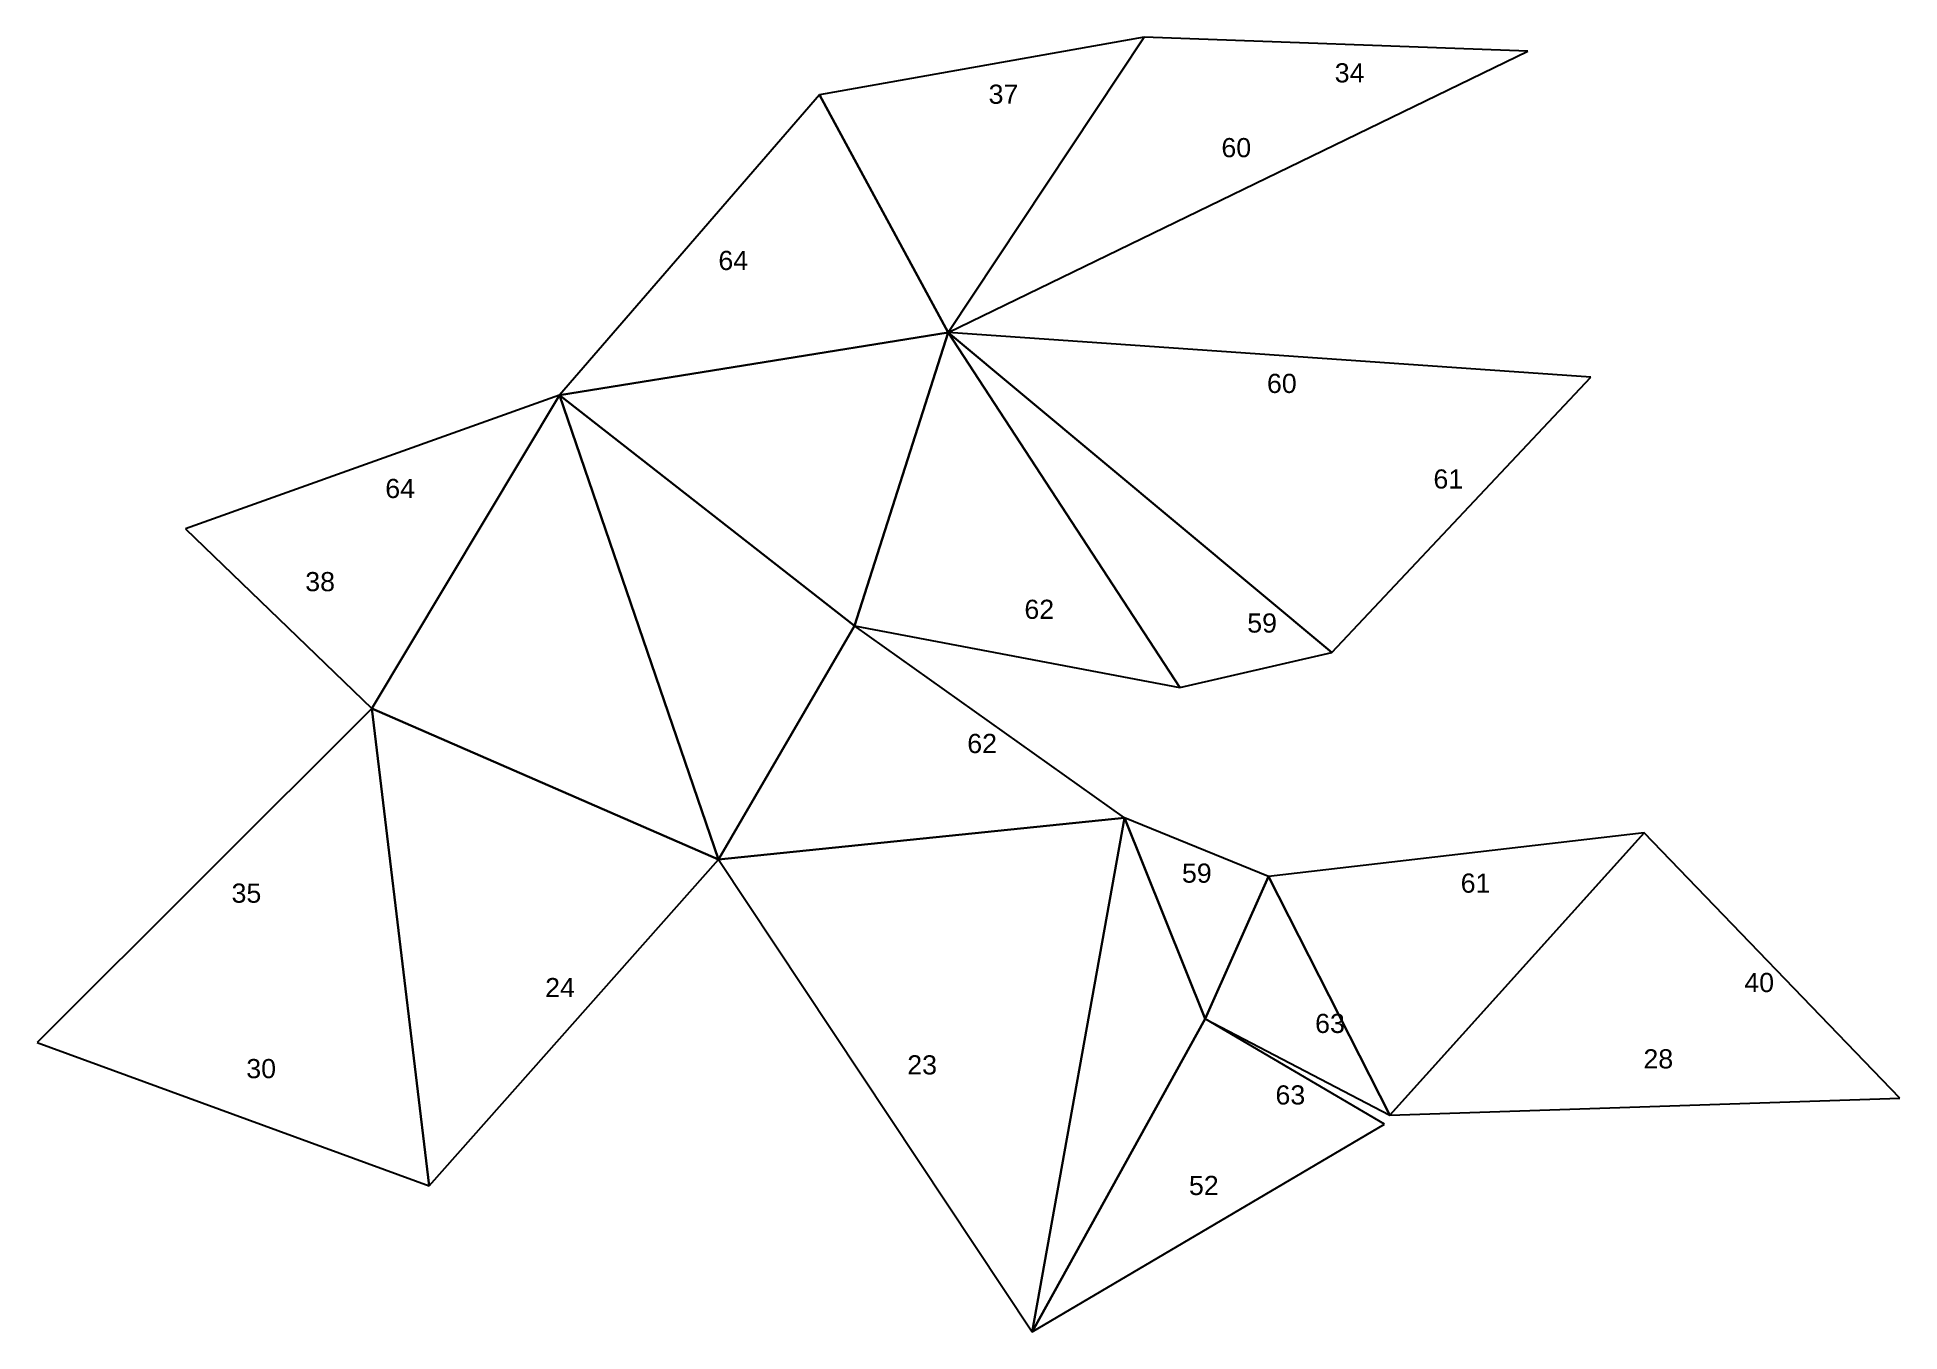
# Model space of a CAD drawing. Extents: x 26.1 to 45.5, y 27.2 to 40.8.
import ezdxf

# ---------------------------------------------------------------- set-up
doc = ezdxf.new("R2010")
doc.units = 0
doc.styles.get("Standard").update_dxf_attribs({"font": 'arial.ttf'})

msp = doc.modelspace()

# ---------------------------------------------------------------- linework, layer by layer
at = {"color": 0}
for p, q in [((37.617, 40.75), (34.225, 40.149)), ((41.624, 40.607), (37.617, 40.75)), ((35.57, 37.669), (41.624, 40.607)), ((34.225, 40.149), (31.507, 37.014)), ((42.283, 37.201), (35.57, 37.669)), ((39.575, 34.326), (42.283, 37.201)), ((31.507, 37.014), (27.601, 35.617)), ((27.601, 35.617), (29.548, 33.74)), ((37.409, 32.599), (34.591, 34.605)), ((34.591, 34.605), (37.99, 33.962)), ((37.99, 33.962), (39.575, 34.326)), ((29.548, 33.74), (26.052, 30.253)), ((38.915, 31.986), (37.409, 32.599)), ((42.838, 32.444), (38.915, 31.986)), ((45.51, 29.671), (42.838, 32.444)), ((30.145, 28.757), (33.17, 32.165)), ((33.17, 32.165), (36.446, 27.233)), ((38.253, 30.502), (40.181, 29.495)), ((40.128, 29.399), (38.253, 30.502)), ((26.052, 30.253), (30.145, 28.757)), ((40.181, 29.495), (45.51, 29.671)), ((36.446, 27.233), (40.128, 29.399))]:
    msp.add_line(p, q, dxfattribs=at)
at = {"color": 1}
for p, q in [((37.617, 40.75), (35.57, 37.669)), ((35.57, 37.669), (37.617, 40.75)), ((35.57, 37.669), (34.225, 40.149)), ((34.225, 40.149), (35.57, 37.669)), ((35.57, 37.669), (31.507, 37.014)), ((31.507, 37.014), (35.57, 37.669)), ((35.57, 37.669), (34.591, 34.605)), ((34.591, 34.605), (35.57, 37.669)), ((37.99, 33.962), (35.57, 37.669)), ((39.575, 34.326), (35.57, 37.669)), ((35.57, 37.669), (37.99, 33.962)), ((35.57, 37.669), (39.575, 34.326)), ((31.507, 37.014), (29.548, 33.74)), ((29.548, 33.74), (31.507, 37.014)), ((34.591, 34.605), (31.507, 37.014)), ((31.507, 37.014), (33.17, 32.165)), ((31.507, 37.014), (34.591, 34.605)), ((33.17, 32.165), (31.507, 37.014)), ((34.591, 34.605), (33.17, 32.165)), ((33.17, 32.165), (34.591, 34.605)), ((33.17, 32.165), (29.548, 33.74)), ((29.548, 33.74), (30.145, 28.757)), ((30.145, 28.757), (29.548, 33.74)), ((29.548, 33.74), (33.17, 32.165)), ((37.409, 32.599), (33.17, 32.165)), ((33.17, 32.165), (37.409, 32.599)), ((36.446, 27.233), (37.409, 32.599)), ((37.409, 32.599), (36.446, 27.233)), ((38.253, 30.502), (37.409, 32.599)), ((37.409, 32.599), (38.253, 30.502)), ((42.838, 32.444), (40.181, 29.495)), ((40.181, 29.495), (42.838, 32.444)), ((38.253, 30.502), (38.915, 31.986)), ((38.915, 31.986), (38.253, 30.502)), ((38.915, 31.986), (40.181, 29.495)), ((40.181, 29.495), (38.915, 31.986)), ((36.446, 27.233), (38.253, 30.502)), ((38.253, 30.502), (36.446, 27.233))]:
    msp.add_line(p, q, dxfattribs=at)

# ---------------------------------------------------------------- texts
for s, p in [('34', (39.607, 40.279)), ('37', (35.991, 40.056)), ('60', (38.423, 39.498)), ('64', (33.168, 38.32)), ('60', (38.899, 37.036)), ('61', (40.638, 36.038)), ('64', (29.688, 35.939)), ('38', (28.852, 34.966)), ('62', (36.365, 34.677)), ('59', (38.693, 34.534)), ('62', (35.768, 33.276)), ('59', (38.011, 31.922)), ('35', (28.082, 31.713)), ('61', (40.923, 31.818)), ('40', (43.886, 30.78)), ('24', (31.358, 30.727)), ('63', (39.402, 30.353)), ('28', (42.832, 29.983)), ('30', (28.236, 29.881)), ('23', (35.141, 29.92)), ('63', (38.988, 29.606)), ('52', (38.084, 28.661))]:
    msp.add_text(s, height=0.2, dxfattribs=at).set_placement(p)

doc.saveas('drawing.dxf')
